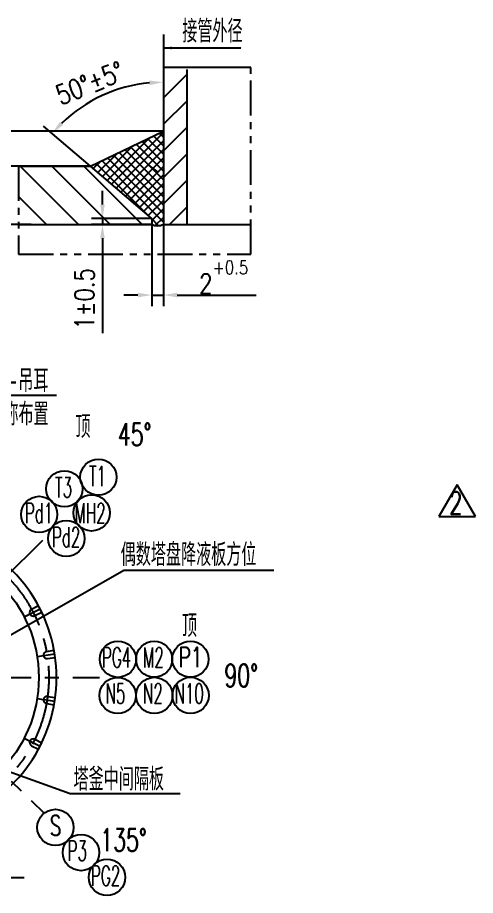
# Model space of a CAD drawing. Header units: millimetres. Extents: x -1250 to 28450, y -500 to 41550.
# Drawn here: x 14760 to 18878, y 22041 to 29941 of the extents above; entities that cross this region are included whole.
import ezdxf

# ---------------------------------------------------------------- set-up
doc = ezdxf.new("R2010")
doc.units = ezdxf.units.MM
doc.header["$LTSCALE"] = 500
doc.linetypes.add('CENTER', pattern=[2, 1.25, -0.25, 0.25, -0.25])
doc.linetypes.add('PHANTOM', pattern=[2.5, 1.25, -0.25, 0.25, -0.25, 0.25, -0.25])
for name, color, linetype in [('1轮廓实线层', 7, 'Continuous'), ('2细线层', 4, 'Continuous'), ('3中心线层', 1, 'CENTER'), ('4', 4, 'Continuous'), ('5剖面线层', 2, 'Continuous'), ('6文字层', 3, 'Continuous'), ('7粗实线', 7, 'Continuous'), ('9双点划线层', 6, 'PHANTOM'), ('粗实线', 7, 'Continuous')]:
    doc.layers.add(name, color=color, linetype=linetype)
doc.layers.add('文字', color=3, linetype='Continuous', lineweight=25)
doc.styles.add('PC_TEXTSTYLE', font='romans.shx', dxfattribs={"width": 0.67, "bigfont": 'hzfs.shx'})
doc.styles.get("Standard").update_dxf_attribs({"font": 'isocp.shx', "width": 0.707, "bigfont": 'hztxt.shx'})
doc.styles.add('TH_GBDIM', font='romans.shx', dxfattribs={"width": 0.8, "bigfont": 'gbcbig.shx'})
doc.dimstyles.new('TH_GBDIM', dxfattribs={"dimscale": 50, "dimtxt": 3.5, "dimasz": 2.5, "dimexe": 2, "dimexo": 0, "dimgap": 1.5, "dimtad": 1, "dimdec": 1, "dimzin": 0, "dimdsep": 46, "dimtxsty": 'TH_GBDIM', "dimcen": 2.5, "dimclrd": 130, "dimclre": 130, "dimclrt": 3, "dimadec": 0, "dimazin": 0, "dimtfac": 0.714286, "dimtdec": 1, "dimtmove": 0, "dimatfit": 3, "dimfxl": 1, "dimtzin": 0, "dimlwd": -1, "dimlwe": -1, "dimarcsym": 0})

# ---------------------------------------------------------------- blocks, each defined once
blk = doc.blocks.new('*D75')
at = {"layer": '2细线层', "color": 130}
for p, q in [((15966.5, 28080.3), (15966.5, 27344)), ((16071.3, 28080.3), (16071.3, 27344)), ((15841.5, 27444), (15716.5, 27444)), ((15966.5, 27444), (16071.3, 27444)), ((16196.3, 27444), (16906.6, 27444))]:
    blk.add_line(p, q, dxfattribs=at)
for points in [[(15841.5, 27464.8), (15841.5, 27423.2), (15966.5, 27444)], [(16196.3, 27464.8), (16196.3, 27423.2), (16071.3, 27444)]]:
    blk.add_solid(points, dxfattribs=at)
at = {"layer": 'Defpoints', "color": 0}
for p in [(15966.5, 28080.3), (16071.3, 28080.3), (15966.5, 27444)]:
    blk.add_point(p, dxfattribs=at)
at = {"layer": '2细线层', "color": 3, "insert": (16614, 27606.5), "char_height": 175, "attachment_point": 5, "style": 'TH_GBDIM'}
blk.add_mtext('2\\H0.7X;\\S+0.5^ ', dxfattribs=at)
blk = doc.blocks.new('*D76')
at = {"layer": '2细线层', "color": 130}
for p, q in [((14765.3, 28604.1), (14439.7, 28604.1)), ((14539.7, 28479.1), (14539.7, 28205.3)), ((14883.4, 28080.3), (14439.7, 28080.3))]:
    blk.add_line(p, q, dxfattribs=at)
for points in [[(14518.8, 28479.1), (14560.5, 28479.1), (14539.7, 28604.1)], [(14518.8, 28205.3), (14560.5, 28205.3), (14539.7, 28080.3)]]:
    blk.add_solid(points, dxfattribs=at)
at = {"layer": 'Defpoints', "color": 0}
for p in [(14765.3, 28604.1), (14539.7, 28080.3), (14883.4, 28080.3)]:
    blk.add_point(p, dxfattribs=at)
at = {"layer": '2细线层', "color": 3, "insert": (14377.2, 28342.2), "char_height": 175, "attachment_point": 5, "rotation": 90, "style": 'TH_GBDIM'}
blk.add_mtext('t{}{}', dxfattribs=at)
blk = doc.blocks.new('*D77')
at = {"layer": '2细线层', "color": 130}
for p, q in [((14539.7, 29043.4), (14539.7, 29168.4)), ((16071.3, 28918.4), (14439.7, 28918.4)), ((14539.7, 28918.4), (14539.7, 28604.1)), ((15414.2, 28604.1), (14439.7, 28604.1)), ((14539.7, 28479.1), (14539.7, 28354.1))]:
    blk.add_line(p, q, dxfattribs=at)
for points in [[(14518.8, 29043.4), (14560.5, 29043.4), (14539.7, 28918.4)], [(14518.8, 28479.1), (14560.5, 28479.1), (14539.7, 28604.1)]]:
    blk.add_solid(points, dxfattribs=at)
at = {"layer": 'Defpoints', "color": 0}
for p in [(16071.3, 28918.4), (14539.7, 28604.1), (15414.2, 28604.1)]:
    blk.add_point(p, dxfattribs=at)
at = {"layer": '2细线层', "color": 3, "insert": (14377.2, 28761.3), "char_height": 175, "attachment_point": 5, "rotation": 90, "style": 'TH_GBDIM'}
blk.add_mtext('{6}', dxfattribs=at)

msp = doc.modelspace()

# ---------------------------------------------------------------- hatches: boundary and pattern name
at = {"layer": '5剖面线层'}
h = msp.add_hatch(dxfattribs=at)
h.set_pattern_fill('ANSI31', color=4, scale=1349.927535, style=0)
h.set_pattern_definition([(45, (-266112.78, 51773.05), (-119.31786, 119.31786), [])])
edge = h.paths.add_edge_path()
edge.add_line((16071.29, 28080.25), (16280.84, 28080.25))
edge.add_line((16280.84, 28080.25), (16280.84, 28342.29))
edge.add_line((16280.84, 28342.29), (16280.84, 29475.18))
edge.add_spline(control_points=[(16280.84, 29475.18), (16244.2, 29478.61), (16173.24, 29477.76), (16104.09, 29469.03), (16071.29, 29464.74)], knot_values=[0.9774306, 0.9774306, 0.9774306, 0.9774306, 13.5755315, 24.9644056, 24.9644056, 24.9644056, 24.9644056], degree=3, periodic=0)
edge.add_line((16071.29, 29464.74), (16071.29, 28080.25))
h = msp.add_hatch(dxfattribs=at)
h.set_pattern_fill('ANSI31', color=4, scale=1619.913042, angle=90, style=0)
h.set_pattern_definition([(135, (-266112.78, 51773.05), (-143.18144, -143.18144), [])])
h.paths.add_polyline_path([(14769.11, 28604.12), (14769.11, 28080.25), (15966.52, 28080.25), (15966.52, 28132.64), (15414.22, 28604.12)])
at = {"layer": '文字', "ltscale": 0.5}
h = msp.add_hatch(dxfattribs=at)
h.set_pattern_fill('ANSI37', color=256, scale=432, style=0)
h.set_pattern_definition([(45, (-56881.16, 49351.896), (-38.183766, 38.183766), []), (135, (-56881.16, 49351.896), (-38.183766, -38.183766), [])])
h.paths.add_polyline_path([(15966.52, 28132.64), (15966.52, 28080.25, 0.2358687), (16071.29, 28080.25), (16071.29, 28918.44), (15414.22, 28604.12)])

# ---------------------------------------------------------------- linework, layer by layer
msp.add_line((15966.52, 28132.64), (15966.52, 28080.25))
for centre in [(15486.86, 25805.09), (15180.44, 25700.52), (14954.32, 25469.87), (15425.97, 25483.45), (15198.15, 25253.42), (15662.33, 24166.55), (15988.36, 24166.79), (16314.4, 24167.33), (15660.2, 23840.51), (15989.82, 23840.74), (16315.86, 23841.29), (15099.73, 22652.91), (15330.38, 22426.79), (15564.19, 22203.89)]:
    msp.add_circle(centre, 163.02)
at = {"layer": '1轮廓实线层'}
for p, q in [((14884.98, 24616.74), (14947.72, 24648.71)), ((14914.49, 24558.83), (14977.23, 24590.79)), ((15019.34, 24236.16), (15088.88, 24247.17)), ((15029.5, 24171.96), (15099.05, 24182.97)), ((15029.5, 23832.69), (15099.05, 23821.67)), ((15019.34, 23768.49), (15088.88, 23757.47)), ((14884.98, 23387.9), (14947.72, 23355.94)), ((14914.49, 23445.82), (14977.23, 23413.85))]:
    msp.add_line(p, q, dxfattribs=at)
msp.add_circle((13750.71, 24002.32), 1200, dxfattribs=at)
for centre, radius, start, end in [((13750.71, 24002.32), 1360, 208.368818, 125.174108), ((14900.1, 24587.97), 32.5, 117.721826, 296.278174), ((15024.82, 24204.12), 32.5, 99.721826, 278.278174), ((15024.82, 23800.52), 32.5, 81.721826, 260.278174), ((14900.1, 23416.68), 32.5, 63.721826, 242.278174)]:
    msp.add_arc(centre, radius, start, end, dxfattribs=at)
at = {"layer": '2细线层', "color": 130}
for p, q in [((15414.22, 28604.12), (14993.88, 28962.95)), ((15523.29, 28257.64), (15523.29, 28382.64)), ((15966.52, 28132.64), (15423.29, 28132.64)), ((15523.29, 28132.64), (15523.29, 28080.25)), ((15966.52, 28080.25), (15423.29, 28080.25)), ((15523.29, 27955.25), (15523.29, 27100.25))]:
    msp.add_line(p, q, dxfattribs=at)
at = {"layer": '2细线层'}
for p, q in [((14498.61, 26542.89), (15110.77, 26542.89)), ((14183.46, 24092.13), (15716.76, 24967.3)), ((15716.76, 24967.3), (17063.2, 24967.3)), ((13750.71, 23487.02), (15234.07, 22959.3)), ((15234.07, 22959.3), (16222.96, 22959.3)), ((14469.01, 22202.82), (14819.62, 22202.82))]:
    msp.add_line(p, q, dxfattribs=at)
at = {"layer": '2细线层', "color": 130}
msp.add_arc((16071.29, 28043.19), 1316.61, 95.44176, 134.071727, dxfattribs=at)
for points in [[(15945.45, 29374.68), (15947.42, 29333.06), (16071.29, 29359.8)], [(15170.7, 28974.87), (15140.33, 29003.4), (15069.94, 28898.03)], [(15502.46, 28257.64), (15544.13, 28257.64), (15523.29, 28132.64)], [(15502.46, 27955.25), (15544.13, 27955.25), (15523.29, 28080.25)]]:
    msp.add_solid(points, dxfattribs=at)
at = {"layer": '3中心线层'}
for p, q in [((12515.75, 22767.37), (14985.66, 25237.28)), ((14819.91, 24547.11), (14962.47, 24619.75)), ((14935.93, 24190.04), (15093.96, 24215.07)), ((12255.71, 24002.32), (15497.2, 24002.32)), ((14935.93, 23814.6), (15093.96, 23789.57)), ((14161.71, 23591.32), (14999.96, 22781.83)), ((14819.91, 23457.53), (14962.47, 23384.9))]:
    msp.add_line(p, q, dxfattribs=at)
msp.add_lwpolyline([(18712.75, 25736.36), (18547.62, 25450.36), (18877.87, 25450.36)], close=True, dxfattribs=at)
msp.add_circle((13750.71, 24002.32), 1290, dxfattribs=at)
at = {"layer": '4'}
for p, q in [((16071.47, 29787.97), (16071.29, 28840.27)), ((16071.47, 29753.19), (16071.47, 29506.22))]:
    msp.add_line(p, q, dxfattribs=at)
at = {"layer": '7粗实线', "color": 0, "ltscale": 200}
msp.add_arc((16018.91, 28185.12), 117.23, 243.456576, 296.543424, dxfattribs=at)
at = {"layer": '9双点划线层', "ltscale": 0.5}
for p, q in [((16858.96, 27811.26), (16858.96, 29491.27)), ((14769.11, 28604.12), (14769.11, 27811.26)), ((14769.11, 27811.26), (16858.96, 27811.26))]:
    msp.add_line(p, q, dxfattribs=at)
at = {"layer": 'Defpoints', "color": 0, "linetype": 'ByBlock'}
for p in [(16144.94, 29731.15), (15966.52, 28132.64), (16071.29, 28080.25)]:
    msp.add_point(p, dxfattribs=at)
at = {"layer": '文字', "ltscale": 0.5}
msp.add_line((15938.83, 28613.71), (16022.44, 28550.2), dxfattribs=at)
at = {"layer": '粗实线', "ltscale": 0.1}
for p, q in [((16858.96, 29491.27), (16071.43, 29491.27)), ((16280.84, 29475.18), (16280.84, 28342.29)), ((16071.29, 29464.74), (16071.29, 28080.25)), ((15414.22, 28604.12), (16071.29, 28918.44)), ((14765.26, 28604.12), (15414.22, 28604.12)), ((15966.52, 28132.64), (15414.22, 28604.12)), ((16280.84, 28342.29), (16280.84, 28080.25)), ((14769.11, 28080.25), (15966.52, 28080.25)), ((16071.29, 28080.25), (16858.96, 28080.25))]:
    msp.add_line(p, q, dxfattribs=at)
msp.add_point((15414.22, 28604.12), dxfattribs=at)

# ---------------------------------------------------------------- texts
at = {"layer": '2细线层', "color": 3, "style": 'TH_GBDIM', "width": 0.8}
for s, rotation, p in [('50%%d%%P5%%D', 22.15945, (15148.24, 29149.81)), ('1%%P0.5', 90, (15448.29, 27135.25))]:
    msp.add_text(s, height=175, rotation=rotation, dxfattribs=at).set_placement(p)
at = {"layer": '3中心线层', "style": 'PC_TEXTSTYLE', "width": 0.67}
msp.add_text('2', height=202.5, dxfattribs=at).set_placement((18643.55, 25471.92))
at = {"layer": '6文字层', "width": 0.67}
msp.add_text('接管外径', height=202.5, dxfattribs=at).set_placement((16241.34, 29716.82))
at = {"layer": '6文字层', "style": 'PC_TEXTSTYLE'}
for s, height, width, p in [('2-吊耳', 202.5, 0.67, (14498.61, 26571.54)), ('对称布置', 202.5, 0.67, (14496.58, 26270.47)), ('顶', 202.5, 0.67, (15280.02, 26157.73)), ('45°', 202.5, 0.67, (15661.02, 26088.78)), ('T1', 180, 0.55, (15401.67, 25723.18)), ('T3', 180, 0.55, (15097.39, 25623.4)), ('Pd1', 180, 0.55, (14825.61, 25391.41)), ('MH2', 180, 0.55, (15272.16, 25391.12)), ('Pd2', 180, 0.55, (15069.44, 25174.96)), ('偶数塔盘降液板方位', 202.5, 0.67, (15687.11, 25006.07)), ('顶', 202.5, 0.67, (16238.6, 24366.33)), ('PG4', 180, 0.55, (15519.07, 24092.95)), ('M2', 180, 0.55, (15888.41, 24093.19)), ('P1', 180, 0.67, (16208.79, 24093.73)), ('90°', 202.5, 0.67, (16619.48, 23918.9)), ('N5', 180, 0.55, (15551.21, 23766.91)), ('N2', 180, 0.55, (15888.27, 23767.14)), ('N10', 180, 0.55, (16171.88, 23767.69)), ('塔釜中间隔板', 202.5, 0.67, (15262.72, 22985.16)), ('S', 180, 0.67, (15049.52, 22579.31)), ('135°', 202.5, 0.67, (15502.96, 22438.85)), ('P3', 180, 0.55, (15210, 22353.19)), ('PG2', 180, 0.55, (15419.93, 22127.96))]:
    msp.add_text(s, height=height, dxfattribs=dict(at, width=width)).set_placement(p)

# ---------------------------------------------------------------- dimensions: what is measured, and where the dimension line sits
at = {"layer": '2细线层'}
dim = msp.add_linear_dim(base=(14539.66, 28604.12), p1=(16071.29, 28918.44), p2=(15414.22, 28604.12), angle=90, text='{6}', dimstyle='TH_GBDIM', dxfattribs=at)
dim.commit()
dim.dimension.update_dxf_attribs({"geometry": '*D77', "text_midpoint": (14539.66, 28761.28), "dimtype": 160})
dim = msp.add_linear_dim(base=(14539.66, 28080.25), p1=(14765.26, 28604.12), p2=(14883.36, 28080.25), angle=90, text='t{}{}', dimstyle='TH_GBDIM', override={"dimgap": 1.5, "dimtad": 1, "dimjust": 0, "dimdec": 1, "dimlfac": 1, "dimse1": 0, "dimse2": 0, "dimsd1": 0, "dimsd2": 0}, dxfattribs=at)
dim.commit()
dim.dimension.update_dxf_attribs({"geometry": '*D76', "text_midpoint": (14377.16, 28342.19)})
dim = msp.add_linear_dim(base=(15966.52, 27444), p1=(16071.29, 28080.25), p2=(15966.52, 28080.25), text='2\\H0.7X;\\S+0.5^ ', dimstyle='TH_GBDIM', dxfattribs=at)
dim.commit()
dim.dimension.update_dxf_attribs({"geometry": '*D75', "text_midpoint": (16613.96, 27444), "dimtype": 160})

# ---------------------------------------------------------------- leaders
at = {"layer": '4'}
msp.add_leader([(16071.47, 29667.82), (16769.09, 29667.82)], dimstyle='TH_GBDIM', override={"dimscale": 30, "dimexe": 1, "dimgap": 0.8, "dimdec": 0, "dimtxsty": 'Standard', "dimclrt": 4, "dimtdec": 0}, dxfattribs=at)

doc.saveas('drawing.dxf')
